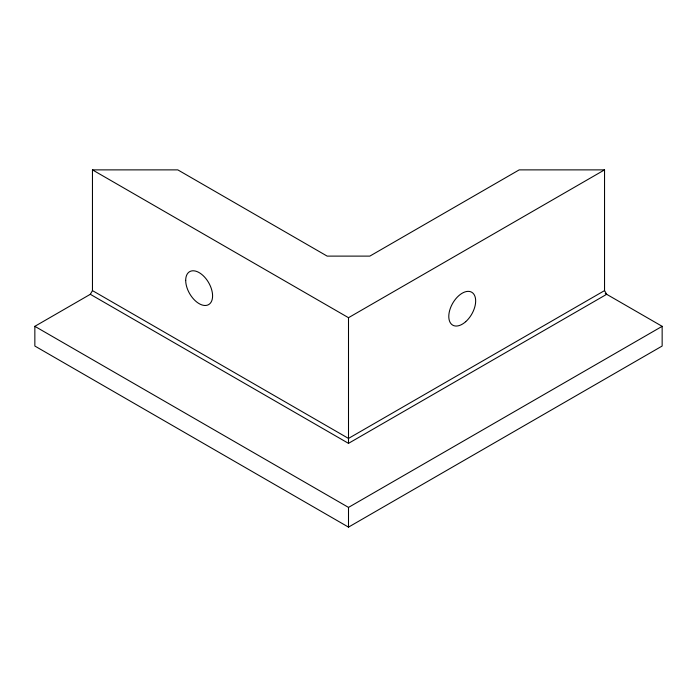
<?xml version="1.0" encoding="UTF-8"?>
<svg xmlns="http://www.w3.org/2000/svg" width="697" height="697" viewBox="0 0 697 697"><rect width="100%" height="100%" fill="white"/><g stroke="black" fill="none" stroke-linecap="round" stroke-linejoin="round"><path stroke-width="1.05" d="M90.322 294.3L92.457 290.605L92.457 169.876L177.805 169.876L327.163 256.113L369.837 256.113L519.195 169.876L604.543 169.876L604.543 290.605L606.678 294.3L348.5 443.353L90.322 294.3L34.85 326.327L34.85 346.034L348.5 527.124L662.15 346.034L662.15 326.327L605.249 293.481M92.457 169.876L348.5 317.701L604.543 169.876M604.543 290.605L348.5 438.43L92.457 290.605M34.85 326.327L348.5 507.407L662.15 326.327M348.5 317.701L348.5 443.353M348.5 507.407L348.5 527.124M185.698 280.377A19.011 10.978 60 0 0 205.868 305.46A19.011 10.978 60 0 0 205.868 278.573A19.011 10.978 60 0 0 185.698 280.377M465.701 321.692A19.011 10.978 -60 0 0 471.73 292.243A19.011 10.978 -60 0 0 449.243 312.186A19.011 10.978 -60 0 0 465.701 321.692"/></g></svg>
